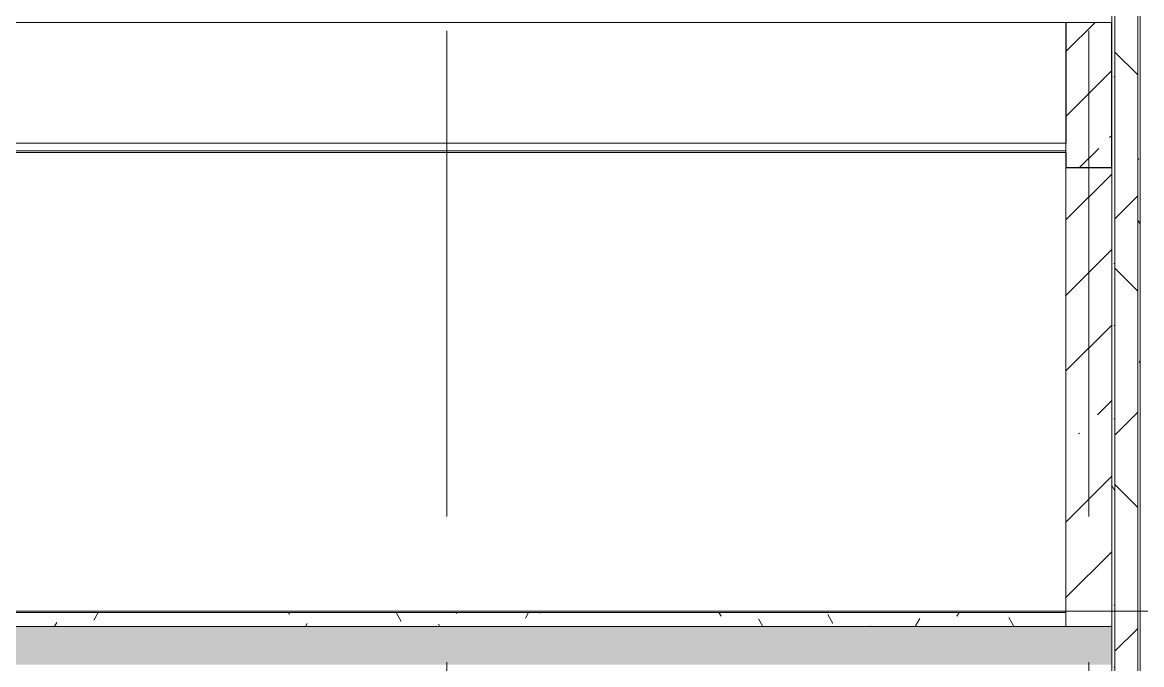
# Model space of a CAD drawing. Header units: millimetres. Extents: x -37960 to 31006, y -24503 to 30326.
# Drawn here: x 16740 to 24062, y 16450 to 20650 of the extents above; entities that cross this region are included whole.
import ezdxf

# ---------------------------------------------------------------- set-up
doc = ezdxf.new("R2010")
doc.units = ezdxf.units.MM
doc.linetypes.add('Осевые', pattern=[6350, 1270, -952.5, 3175, -952.5])
for name, color, linetype, lineweight in [('Высотные отметки', 7, 'Continuous', 9), ('Каркас несущий', 7, 'Continuous', 9), ('Каркас несущий-1', 7, 'Continuous', 25), ('Обобщенные модели', 7, 'Continuous', 9), ('Обобщенные модели-1', 7, 'Continuous', 18), ('Общие ребра', 7, 'Continuous', 9), ('Основа _2_-1', 7, 'Continuous', 9), ('Отделка 1 _4_-1', 7, 'Continuous', 9), ('Перекрытия', 7, 'Continuous', 9), ('Стены', 7, 'Continuous', 9), ('Структура _1_', 7, 'Continuous', 18), ('Штриховка разреза-3', 7, 'Continuous', 9)]:
    doc.layers.add(name, color=color, linetype=linetype, lineweight=lineweight)
doc.layers.add('Оси-3', color=7, linetype='Осевые', lineweight=9, true_color=0xaaaaaa)
pattern_1 = [(45, (-3145.5, 6475), (-424.264, 424.264), [600, -100, 20, -100]), (45, (-3145.5, 6899), (-424.264, 424.264), [])]
pattern_2 = [(0, (-3145.52, 6475), (812.8, 203.2), [67.056, -542.544, 67.056, -542.544, -3251.2]), (0, (-3145.52, 6475), (812.8, 203.2), [-1219.2, 67.056, -1152.144, 67.056, -542.544, -1422.4]), (0, (-3145.52, 6475), (812.8, 203.2), [-3048, 67.056, -339.344, 67.056, -948.944]), (120, (-2840.72, 6576.6), (-582.3764, 602.3054), [67.056, -542.544, 67.056, -3793.744]), (120, (-2840.72, 6576.6), (-582.3764, 602.3054), [-676.656, -542.544, 67.056, -1152.144, -2032]), (120, (-2840.72, 6576.6), (-582.3764, 602.3054), [-2438.4, 67.056, -542.544, 67.056, -1355.344]), (120, (-2840.72, 6576.6), (-582.3764, 602.3054), [-3115.056, -339.344, 67.056, -948.944]), (240, (-2739.12, 6983), (-230.4236, -805.5054), [67.056, -542.544, 67.056, -542.544, -3251.2]), (240, (-2739.12, 6983), (-230.4236, -805.5054), [-1219.2, 67.056, -1152.144, 67.056, -542.544, -1422.4]), (240, (-2739.12, 6983), (-230.4236, -805.5054), [-3048, 67.056, -339.344, 67.056, -948.944])]

# ---------------------------------------------------------------- blocks, each defined once
blk = doc.blocks.new('Обобщенные модели 39 - Обобщенные модели 2-1361484-Разрез 3-3')
at = {"layer": 'Обобщенные модели'}
h = blk.add_hatch(dxfattribs=at)
h.set_pattern_fill('FP_1', color=256, style=0, pattern_type=2)
h.set_pattern_definition([(45, (-3145.5, 6475), (-493.914, 493.914), []), (45, (-2651.6, 6475), (-493.914, 493.914), [873.125, -174.625, 6.706, -167.919])])
h.paths.add_polyline_path([(23867.1, 16700), (23867.1, 19700), (23567.1, 19700), (23567.1, 16700), (23632.1, 16700)], flags=0)
for p, q in [((23717.1, 19700), (23866.9, 19700)), ((23717.1, 19700), (23866.9, 19700)), ((23717.1, 19700), (23866.9, 19700)), ((23717.1, 19700), (23866.9, 19700)), ((19367.1, 16700), (19017.1, 16700)), ((19767.1, 16700), (19267.1, 16700)), ((19717.1, 16700), (19317.1, 16700)), ((19667.1, 16700), (19367.1, 16700)), ((20017.1, 16700), (19667.1, 16700)), ((23567.1, 16700), (23867.1, 16700))]:
    blk.add_line(p, q, dxfattribs=at)
at = {"layer": 'Обобщенные модели-1'}
for p, q in [((23867.1, 19700), (23567.1, 19700)), ((23567.1, 19700), (23567.1, 16700)), ((23867.1, 16700), (23867.1, 19700))]:
    blk.add_line(p, q, dxfattribs=at)

msp = doc.modelspace()

# ---------------------------------------------------------------- hatches: boundary and pattern name
at = {"layer": 'Каркас несущий'}
h = msp.add_hatch(dxfattribs=at)
h.set_pattern_fill('FP_2', color=256, style=0, pattern_type=2)
h.set_pattern_definition(pattern_1)
h.paths.add_polyline_path([(23632.1, 19700), (23867.1, 19700), (23867.1, 20650), (23567.1, 20650), (23567.1, 19700)], flags=0)
at = {"layer": 'Штриховка разреза-3'}
h = msp.add_hatch(dxfattribs=at)
h.set_pattern_fill('FP_3', color=256, style=0, pattern_type=2)
h.set_pattern_definition(pattern_2)
h.paths.add_polyline_path([(23886.9, 12500), (23886.9, 26500), (23866.9, 26500), (23866.9, 12500)], flags=0)
h = msp.add_hatch(dxfattribs=at)
h.set_pattern_fill('FP_4', color=256, style=0, pattern_type=2)
h.set_pattern_definition([(45, (-3145.5, 6475), (-707.107, 707.107), []), (135, (-3145.5, 6475), (-707.107, -707.107), [])])
h.paths.add_polyline_path([(23886.9, 12500), (24036.9, 12500), (24036.9, 26500), (23886.9, 26500), (23886.9, 12616.1)], flags=0)
h = msp.add_hatch(dxfattribs=at)
h.set_pattern_fill('FP_3', color=256, style=0, pattern_type=2)
h.set_pattern_definition(pattern_2)
h.paths.add_polyline_path([(24051.9, 12500), (24051.9, 26500), (24036.9, 26500), (24036.9, 12500)], flags=0)
h = msp.add_hatch(dxfattribs=at)
h.set_pattern_fill('FP_3', color=256, style=0, pattern_type=2)
h.set_pattern_definition(pattern_2)
h.paths.add_polyline_path([(23567.1, 16700), (23567.1, 16790), (14337.1, 16790), (14337.1, 16700), (22602.2, 16700)], flags=0)
h = msp.add_hatch(dxfattribs=at)
h.set_pattern_fill('FP_2', color=256, style=0, pattern_type=2)
h.set_pattern_definition(pattern_1)
h.paths.add_polyline_path([(23867.1, 16450), (23867.1, 16700), (8367.1, 16700), (8367.1, 16450), (23632.1, 16450)], flags=0)
h.paths.add_polyline_path([(-31382.9, 16450), (-15732.9, 16450), (-15732.9, 16700), (-31682.9, 16700), (-31682.9, 16450), (-31466.9, 16450)], flags=0)

# ---------------------------------------------------------------- linework, layer by layer
at = {"layer": 'Высотные отметки'}
msp.add_line((22907.7, 16800), (26872.6, 16800), dxfattribs=at)
at = {"layer": 'Каркас несущий'}
for p, q in [((23867.1, 20650), (23567.1, 20650)), ((23567.1, 19860), (23567.1, 19810)), ((23567.1, 19810), (23567.1, 19800))]:
    msp.add_line(p, q, dxfattribs=at)
at = {"layer": 'Каркас несущий-1'}
for p, q in [((23567.1, 20650), (23567.1, 19860)), ((23867.1, 19700), (23867.1, 20650)), ((23567.1, 19800), (23567.1, 19700)), ((23567.1, 19700), (23867.1, 19700))]:
    msp.add_line(p, q, dxfattribs=at)
at = {"layer": 'Общие ребра'}
for p, q in [((23886.9, 12500), (23886.9, 26500)), ((24036.9, 12500), (24036.9, 26500)), ((24051.9, 12500), (24051.9, 26500)), ((23567.1, 20650), (23867.1, 20650)), ((23567.1, 19810), (23567.1, 19860)), ((23567.1, 19810), (23565.1, 19810)), ((23567.1, 16790), (14337.1, 16790)), ((23867.1, 16700), (23567.1, 16700))]:
    msp.add_line(p, q, dxfattribs=at)
at = {"layer": 'Оси-3'}
for p, q in [((19517.1, -22903.4), (19517.1, 29000)), ((23717.1, -22903.4), (23717.1, 29000))]:
    msp.add_line(p, q, dxfattribs=at)
at = {"layer": 'Основа _2_-1'}
for p, q in [((23567.1, 16700), (23567.1, 16790)), ((14337.1, 16700), (23567.1, 16700))]:
    msp.add_line(p, q, dxfattribs=at)
at = {"layer": 'Отделка 1 _4_-1'}
for p, q in [((23866.9, 26500), (23866.9, 12500)), ((14339.1, 19800), (23565.1, 19800)), ((23567.1, 16800), (14337.1, 16800)), ((23567.1, 16790), (23567.1, 16800))]:
    msp.add_line(p, q, dxfattribs=at)
at = {"layer": 'Перекрытия'}
for p, q in [((23567.1, 20650), (13017.1, 20650)), ((20017.1, 20650), (23867.1, 20650)), ((23866.9, 20650), (23567.1, 20650)), ((11967.1, 16700), (23267.1, 16700)), ((16877.1, 16700), (15097.1, 16700)), ((16817.1, 16700), (21767.1, 16700)), ((17877.1, 16700), (16877.1, 16700)), ((19317.1, 16700), (17877.1, 16700)), ((19442.1, 16700), (19317.1, 16700)), ((23267.5, 16700), (20014.2, 16700)), ((21767.1, 16700), (22817.1, 16700)), ((22817.1, 16700), (23866.9, 16700))]:
    msp.add_line(p, q, dxfattribs=at)
at = {"layer": 'Стены'}
for p, q in [((23717.1, 20650), (14337.1, 20650)), ((23565.1, 19800), (14339.1, 19800)), ((23566.1, 16800), (23566.1, 19800)), ((14339.1, 16800), (23565.1, 16800)), ((11867.1, 16700), (23717.1, 16700))]:
    msp.add_line(p, q, dxfattribs=at)
at = {"layer": 'Структура _1_'}
for p, q in [((23867.1, 20650), (23867.1, 20900)), ((11867.1, 20650), (23567.1, 20650)), ((23567.1, 19860), (14337.1, 19860)), ((23565.1, 19810), (14339.1, 19810)), ((23567.1, 16700), (11867.1, 16700)), ((23867.1, 16450), (23867.1, 16700))]:
    msp.add_line(p, q, dxfattribs=at)

# ---------------------------------------------------------------- block references
at = {"layer": 'Обобщенные модели'}
msp.add_blockref('Обобщенные модели 39 - Обобщенные модели 2-1361484-Разрез 3-3', (0, 0), dxfattribs=at)

doc.saveas('drawing.dxf')
